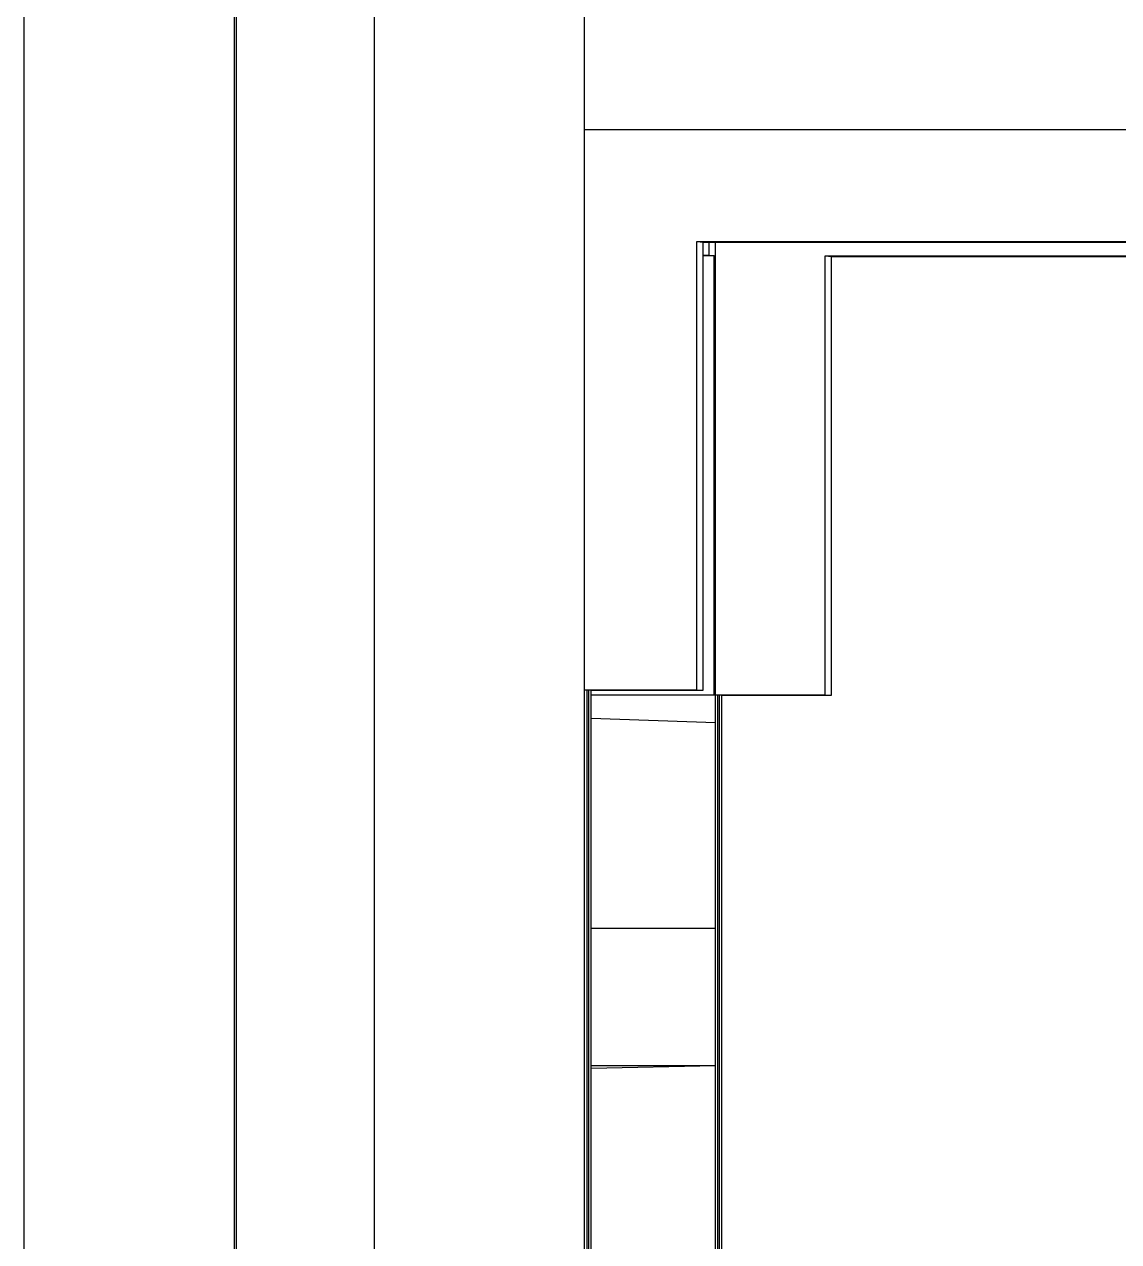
# Model space of a CAD drawing. Header units: millimetres. Extents: x -253 to 256, y -315 to 312.
# Drawn here: x -252.72 to -213.23, y -10.81 to 33.11 of the extents above; entities that cross this region are included whole.
import ezdxf

# ---------------------------------------------------------------- set-up
doc = ezdxf.new("R2010")
doc.units = ezdxf.units.MM
doc.layers.add('VISIBLE', color=7, linetype='Continuous')

msp = doc.modelspace()

# ---------------------------------------------------------------- linework, layer by layer
at = {"layer": 'VISIBLE'}
for p, q in [((-252.717, -315.39), (-252.717, 312.358)), ((-245.135, -315.39), (-245.135, 312.358)), ((-245.061, -315.295), (-245.061, 312.263)), ((-240.081, -315.39), (-240.081, 312.358)), ((-232.499, -315.39), (-232.499, 312.358)), ((-232.499, 29.315), (232.499, 29.315)), ((-228.456, 9.098), (-228.456, 25.272)), ((-228.456, 25.272), (-228.225, 25.246)), ((-228.456, 25.272), (-212.282, 25.272)), ((-228.225, 9.089), (-228.225, 25.246)), ((-228.225, 25.246), (-212.068, 25.246)), ((-228.005, 24.783), (-228.005, 25.246)), ((-227.779, -233.721), (-227.779, 25.246)), ((-228.225, 24.783), (-228.005, 24.783)), ((-228.225, 24.764), (-227.824, 24.764)), ((-228.005, 24.783), (-227.824, 24.764)), ((-227.824, 8.915), (-227.824, 24.764)), ((-223.818, 8.913), (-223.818, 24.759)), ((-223.818, 24.759), (-223.596, 24.734)), ((-223.818, 24.759), (-207.972, 24.759)), ((-223.596, 8.904), (-223.596, 24.734)), ((-223.596, 24.734), (-207.767, 24.734)), ((-232.499, 9.098), (-232.218, 9.087)), ((-232.499, 9.098), (-228.456, 9.098)), ((-232.411, -224.327), (-232.411, 9.094)), ((-232.353, -224.271), (-232.353, 9.092)), ((-232.265, -224.186), (-232.265, 9.089)), ((-232.265, 9.089), (-228.225, 9.089)), ((-232.265, 9.087), (-232.218, 9.087)), ((-232.265, 8.915), (-227.824, 8.915)), ((-232.265, 8.913), (-223.818, 8.913)), ((-232.218, 9.087), (-232.218, 9.089)), ((-228.456, 9.098), (-228.225, 9.089)), ((-227.824, 8.915), (-227.554, 8.904)), ((-227.695, -219.775), (-227.695, 8.91)), ((-227.638, -219.72), (-227.638, 8.908)), ((-227.554, -219.639), (-227.554, 8.904)), ((-227.554, 8.904), (-223.596, 8.904)), ((-223.818, 8.913), (-223.596, 8.904)), ((-232.265, 8.079), (-227.779, 7.923)), ((-232.265, 0.505), (-227.779, 0.495)), ((-232.265, 0.495), (-227.779, 0.495)), ((-232.265, -4.544), (-227.779, -4.457)), ((-232.265, -4.457), (-227.779, -4.457))]:
    msp.add_line(p, q, dxfattribs=at)

doc.saveas('drawing.dxf')
